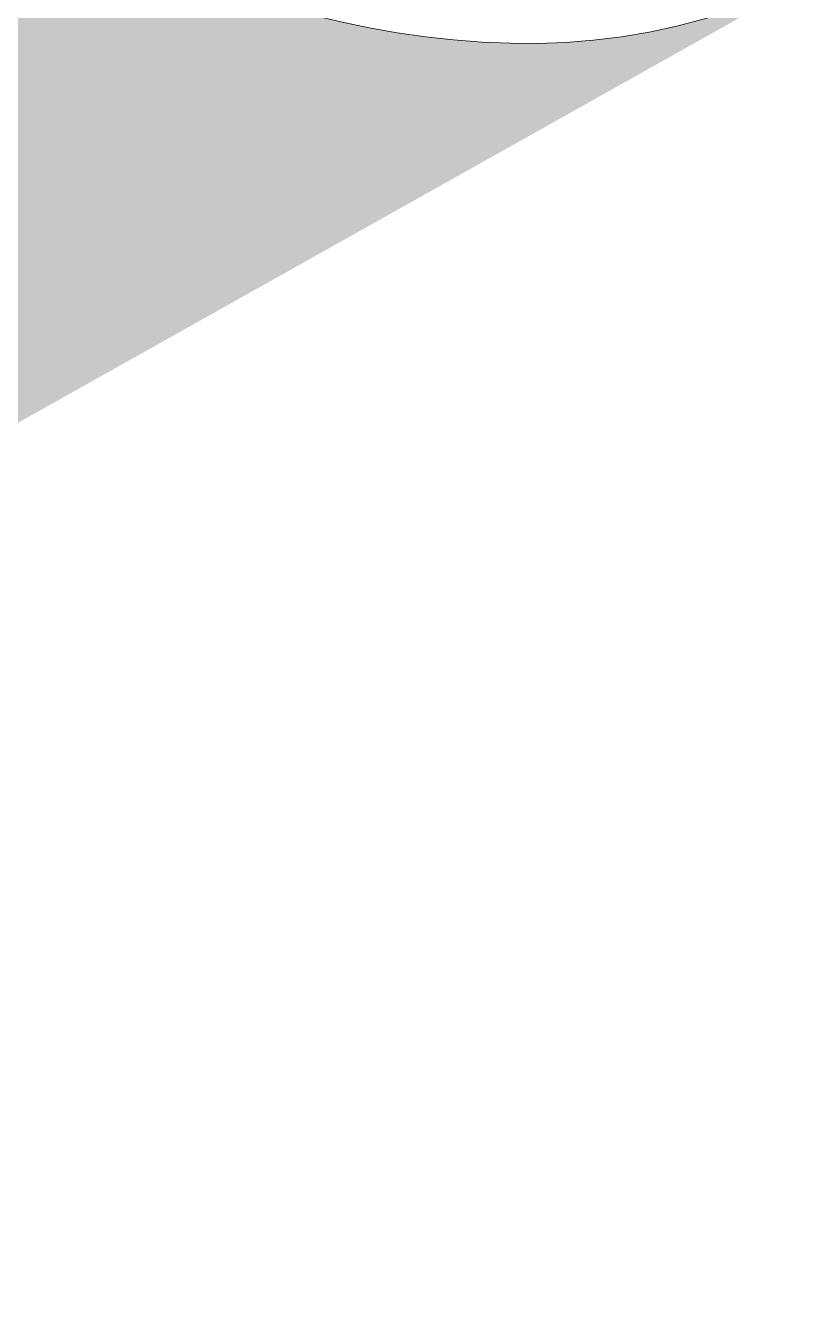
# Model space of a CAD drawing. Header units: inches. Extents: x 864 to 1056, y -656 to -424.
# Drawn here: x 1036.2 to 1042.68, y -636.45 to -625.96 of the extents above; entities that cross this region are included whole.
import ezdxf

# ---------------------------------------------------------------- set-up
doc = ezdxf.new("R2010")
doc.units = ezdxf.units.IN
doc.header["$MEASUREMENT"] = 0
doc.layers.add('Layer 1', color=7, linetype='Continuous')

msp = doc.modelspace()

# ---------------------------------------------------------------- hatches: boundary and pattern name
at = {"layer": 'Layer 1', "true_color": 0xf9f9f9}
h = msp.add_hatch(color=7, dxfattribs=at)
edge = h.paths.add_edge_path()
edge.add_spline(control_points=[(1028.296, -633.621), (1027.462, -636.451), (1021.461, -635.561), (1020.789, -632.811), (1021.373, -631.855), (1020.602, -631.451), (1019.481, -631.128), (1016.868, -629.876), (1019.186, -627.66), (1013.872, -627.184), (1013.478, -626.84), (1012.892, -626.769), (1012.395, -626.936), (1007.65, -628.545), (1011.292, -624.346), (1006.188, -626.861), (1005.955, -626.258), (1005.292, -625.949), (1004.472, -625.747), (1003.505, -624.698), (1006.438, -624.609), (1007.147, -624.939), (1009.024, -623.992), (1012.574, -626.601), (1013.392, -623.98), (1016.019, -625.158), (1015.54, -621.962), (1018.441, -623.424), (1018.97, -623.572), (1019.103, -624.46), (1020.063, -623.832), (1021.214, -623.102), (1019.84, -622.801), (1019.636, -622.059), (1020.117, -622.164), (1020.596, -622.272), (1021.077, -622.378), (1022.455, -623.67), (1019.724, -624.102), (1021.349, -624.535), (1025.15, -625.158), (1022.84, -620.984), (1027.804, -622.378), (1032.686, -621.695), (1037.894, -627.969), (1042.679, -625.555)], knot_values=[0, 0, 0, 0, 1, 1, 1, 2, 2, 2, 3, 3, 3, 4, 4, 4, 5, 5, 5, 6, 6, 6, 7, 7, 7, 8, 8, 8, 9, 9, 9, 10, 10, 10, 11, 11, 11, 12, 12, 12, 13, 13, 13, 14, 14, 14, 15, 15, 15, 15], degree=3, periodic=0)
edge.add_line((1042.679, -625.555), (1028.296, -633.621))

# ---------------------------------------------------------------- linework, layer by layer
at = {"layer": 'Layer 1', "lineweight": 0}
msp.add_open_spline([(1028.296, -633.621), (1027.462, -636.451), (1021.461, -635.561), (1020.789, -632.811), (1021.373, -631.855), (1020.602, -631.451), (1019.481, -631.128), (1016.868, -629.876), (1019.186, -627.66), (1013.872, -627.184), (1013.478, -626.84), (1012.892, -626.769), (1012.395, -626.936), (1007.65, -628.545), (1011.292, -624.346), (1006.188, -626.861), (1005.955, -626.258), (1005.292, -625.949), (1004.472, -625.747), (1003.505, -624.698), (1006.438, -624.609), (1007.147, -624.939), (1009.024, -623.992), (1012.574, -626.601), (1013.392, -623.98), (1016.019, -625.158), (1015.54, -621.962), (1018.441, -623.424), (1018.97, -623.572), (1019.103, -624.46), (1020.063, -623.832), (1021.214, -623.102), (1019.84, -622.801), (1019.636, -622.059), (1020.117, -622.164), (1020.596, -622.272), (1021.077, -622.378), (1022.455, -623.67), (1019.724, -624.102), (1021.349, -624.535), (1025.15, -625.158), (1022.84, -620.984), (1027.804, -622.378), (1032.686, -621.695), (1037.894, -627.969), (1042.679, -625.555)], degree=3, knots=[0, 0, 0, 0, 1, 1, 1, 2, 2, 2, 3, 3, 3, 4, 4, 4, 5, 5, 5, 6, 6, 6, 7, 7, 7, 8, 8, 8, 9, 9, 9, 10, 10, 10, 11, 11, 11, 12, 12, 12, 13, 13, 13, 14, 14, 14, 15, 15, 15, 15], dxfattribs=at)

doc.saveas('drawing.dxf')
